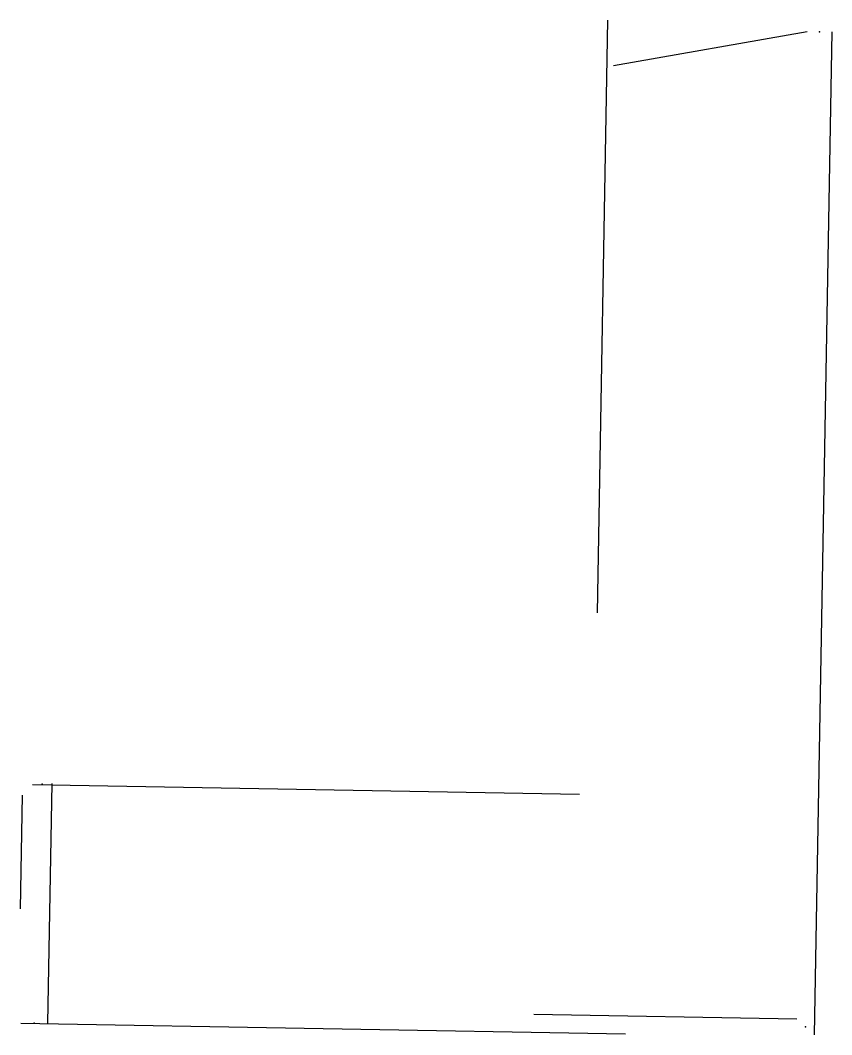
# Model space of a CAD drawing. Header units: metres. Extents: x -0.85 to 2.71, y -0.45 to 4.
import ezdxf

# ---------------------------------------------------------------- set-up
doc = ezdxf.new("R2010")
doc.units = ezdxf.units.M

msp = doc.modelspace()

# ---------------------------------------------------------------- linework, layer by layer
at = {"layer": 'ESQUINAS'}
for p in [(2.653, 3.95), (-0.758, 0.648), (-0.793, -0.401), (2.592, -0.417)]:
    msp.add_point(p, dxfattribs=at)
at = {"layer": 'MUROS'}
for p, q in [((1.723, 4), (1.677, 1.4)), ((2.6, 3.95), (1.75, 3.8)), ((2.707, 3.95), (2.63, -0.452)), ((-0.8, 0.646), (1.6, 0.604)), ((-0.716, 0.651), (-0.734, -0.401)), ((-0.846, 0.6), (-0.854, 0.1)), ((1.4, -0.362), (2.554, -0.382)), ((-0.852, -0.402), (1.802, -0.448))]:
    msp.add_line(p, q, dxfattribs=at)

doc.saveas('drawing.dxf')
